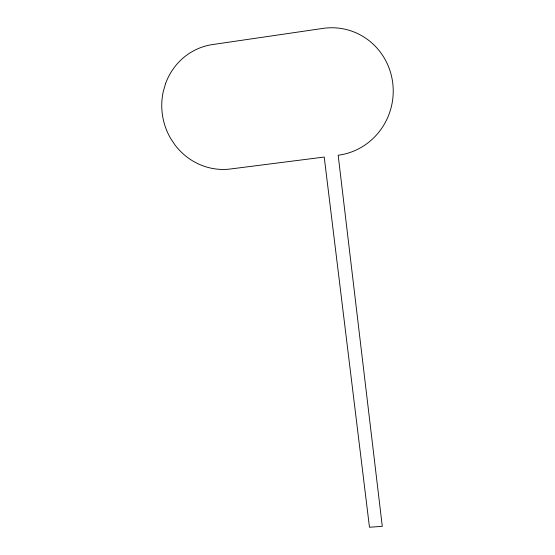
<?xml version="1.0" encoding="UTF-8"?>
<svg xmlns="http://www.w3.org/2000/svg" width="555" height="555" viewBox="0 0 555 555"><rect width="100%" height="100%" fill="white"/><g stroke="black" fill="none" stroke-linecap="round" stroke-linejoin="round"><path stroke-width="0.83" d="M165.55 83.659L163.288 91.457A62.881 60.169 77.1 0 0 170.725 138.59L175.22 145.278A62.881 60.169 77.1 0 0 230.526 168.984L324.224 157.044L369.47 527.25L382.284 526.327L338.168 155.227A64.033 61.98 -80.6 0 0 392.767 83.271A64.033 61.98 -80.6 0 0 323.052 28.395L212.516 44.56A62.881 60.169 77.1 0 0 165.55 83.659"/></g></svg>
